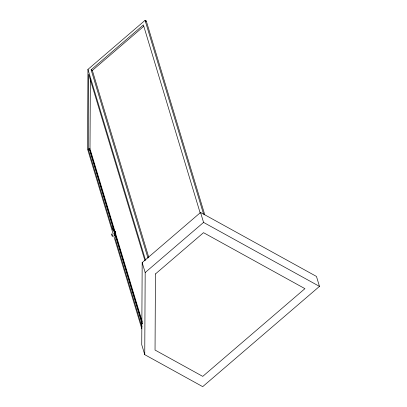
<?xml version="1.0" encoding="UTF-8"?>
<svg xmlns="http://www.w3.org/2000/svg" width="407" height="407" viewBox="0 0 407 407"><rect width="100%" height="100%" fill="white"/><g stroke="black" fill="none" stroke-linecap="round" stroke-linejoin="round"><path stroke-width="0.61" d="M204.792 214.81L146.286 21.016L145.075 20.35L87.948 69.399L87.525 149.013L113.202 234.066M141.997 326.963L115.756 240.049L115.766 237.632L112.764 227.691L112.754 230.113L88.288 149.079L88.685 74.303L144.958 260.699M142.247 321.851L90.003 148.809L90.374 78.475M142.18 262.607L141.743 344.724L144.744 354.665L202.696 386.65L319.475 286.386L316.473 276.445L200.565 212.474L142.18 262.607L145.177 272.548L144.744 354.665M113.98 233.857C114.342 232.631 114.835 237.383 114.174 235.338M145.324 21.841L146.286 21.016M147.955 258.013L91.132 69.795L143.391 24.924L200.219 213.141M148.799 257.463L92.338 70.462L143.64 26.414M145.177 272.548L203.566 222.415L200.565 212.474M88.288 149.079L90.003 148.809M91.132 69.795L92.338 70.462M88.08 149.318L90.303 150.549M203.566 222.415L319.475 286.386M145.075 20.35L203.586 214.143M87.948 69.399L145.538 260.154M90.69 152.828L142.201 323.438M89.428 148.85L142.252 323.814M113.757 235.887L141.819 328.831M155.449 273.947L155.042 350.056L202.752 376.383L304.929 288.655L203.515 232.677L155.449 273.947M111.828 234L112.271 236.299L111.828 234M115.334 231.497L115.771 233.796L115.334 231.497"/></g></svg>
